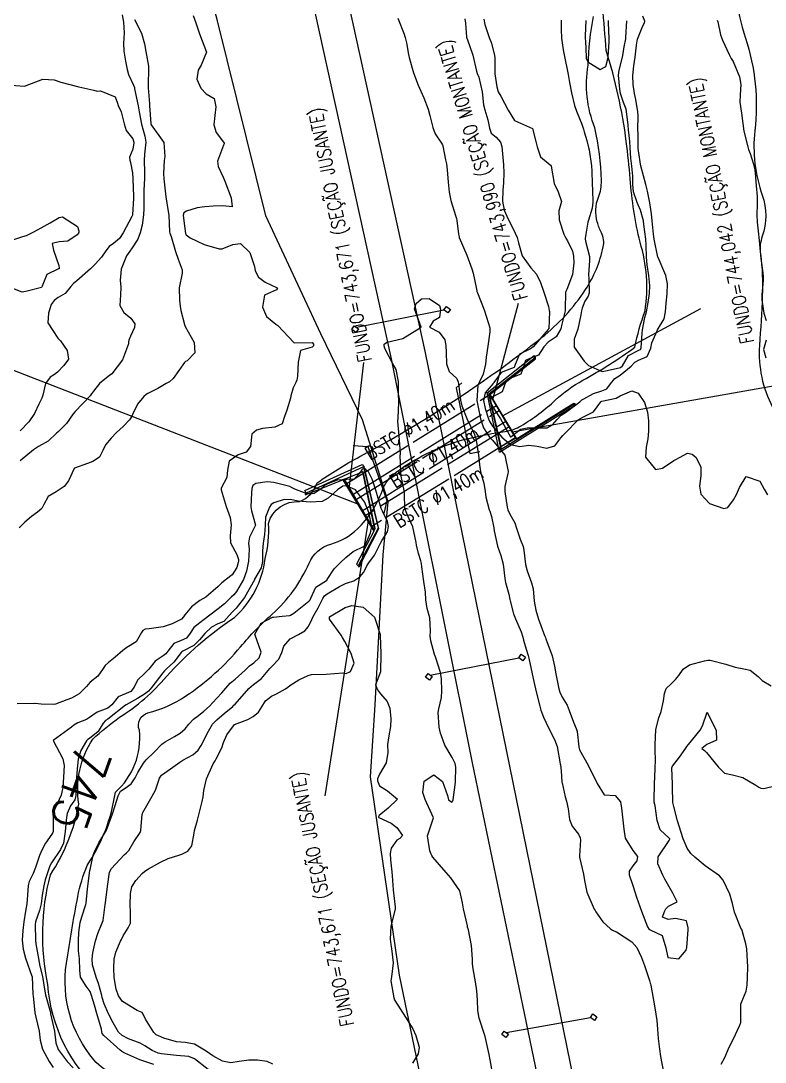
# Model space of a CAD drawing. Header units: metres. Extents: x 307586 to 320046, y 7427249 to 7434250.
# Drawn here: x 317904.6 to 317986.5, y 7431109.9 to 7431224.6 of the extents above; entities that cross this region are included whole.
import ezdxf
from ezdxf.enums import TextEntityAlignment as Align

# ---------------------------------------------------------------- set-up
doc = ezdxf.new("R2010")
doc.units = ezdxf.units.M
doc.header["$MEASUREMENT"] = 0
doc.linetypes.add('CONTINUO', pattern=[0])
doc.linetypes.add('TRACEJADO', pattern=[8.7, 8, -0.7])
for name, color, linetype in [('ALA', 45, 'Continuous'), ('BUEIRO', 151, 'Continuous'), ('Cotas', 45, 'Continuous'), ('Curvas de Nivel 1m', 11, 'Continuous'), ('Curvas de Nivel 5m', 15, 'Continuous'), ('Divisa', 42, 'FENCELINE2'), ('Hidrografia', 140, 'Continuous'), ('Linha Férrea', 20, 'Continuous'), ('Pontes_Viadutos_Tubos', 190, 'Continuous'), ('Portico', 45, 'Continuous'), ('TEXTO', 45, 'Continuous')]:
    doc.layers.add(name, color=color, linetype=linetype)
doc.styles.add('ROMANS', font='romans', dxfattribs={"height": 0.2})
doc.styles.add('Style-STANDARD', font='STANDARD.shx')
doc.linetypes.add('FENCELINE2', pattern='A,0.25,-0.1,[132,ltypeshp.shx,S=0.1,R=0,X=-0.1,Y=0],-0.1,1', length=1.45)

msp = doc.modelspace()

# ---------------------------------------------------------------- linework, layer by layer
at = {"layer": 'ALA', "linetype": 'CONTINUO'}
for points in [[(317955.91, 7431183.61, 746.44), (317961.09, 7431187.71, 744.85)], [(317956.12, 7431183.49, 746.44), (317959.08, 7431185.8, 745.03), (317961.23, 7431187.54, 744.85)], [(317956.21, 7431183.42, 743.8), (317961.25, 7431187.35, 743.44), (317961.23, 7431187.54, 744.85), (317961.09, 7431187.71, 744.85)], [(317957.47, 7431177.4, 746.45), (317965.57, 7431182.41, 745.01)], [(317959.17, 7431178.53, 743.77), (317965.47, 7431182.45, 743.37), (317965.57, 7431182.41, 745.01), (317965.66, 7431182.26, 745.01)]]:
    msp.add_polyline3d(points, dxfattribs=at)
at = {"layer": 'BUEIRO', "linetype": 'TRACEJADO', "flags": 128}
for points in [[(317940.38, 7431173.58), (317956.2, 7431183.4)], [(317941.12, 7431172.39), (317956.94, 7431182.21)], [(317941.41, 7431171.81), (317957.24, 7431181.67)], [(317942.15, 7431170.62), (317957.98, 7431180.49)], [(317958.35, 7431179.86), (317942.49, 7431170.06)], [(317958.35, 7431179.86), (317942.49, 7431170.06)], [(317959.09, 7431178.67), (317943.23, 7431168.87)]]:
    msp.add_lwpolyline(points, dxfattribs=at)
at = {"layer": 'BUEIRO', "linetype": 'CONTINUO'}
for points in [[(317957.27, 7431177.08, 746.46), (317955.91, 7431183.61, 746.44)], [(317957.47, 7431177.4, 746.45), (317956.12, 7431183.49, 746.44)], [(317957.47, 7431177.4, 746.45), (317957.45, 7431177.68, 745.49), (317956.17, 7431183.39, 744.93), (317956.12, 7431183.49, 746.44)], [(317957.45, 7431177.68, 745.49), (317959.09, 7431178.6, 745.03), (317956.21, 7431183.4, 744.82), (317956.17, 7431183.39, 744.93)], [(317956.21, 7431183.4, 744.82), (317956.21, 7431183.42, 743.8), (317959.17, 7431178.53, 743.77), (317959.09, 7431178.6, 745.03)], [(317957.27, 7431177.08, 746.46), (317965.66, 7431182.26, 745.01)], [(317935.97, 7431172.56, 746.19), (317935.84, 7431172.84, 746.19), (317942.17, 7431175.72, 747.72), (317942.33, 7431175.49, 747.72)], [(317942.3, 7431175.44, 746.99), (317935.97, 7431172.56, 746.19)], [(317942.3, 7431175.44, 746.99), (317943.9, 7431168.7, 746.76)], [(317942.33, 7431175.49, 747.72), (317943.97, 7431168.63, 747.47)], [(317940.16, 7431174.09, 745.66), (317942.2, 7431174.91, 746.59), (317943.53, 7431168.56, 745.48), (317943.47, 7431168.45, 744.64)], [(317943.53, 7431168.56, 745.48), (317943.58, 7431168.67, 746.76), (317942.25, 7431174.95, 746.8), (317942.2, 7431174.91, 746.59)], [(317935.97, 7431172.56, 746.19), (317935.89, 7431172.35, 744.27), (317940.03, 7431174.03, 744.36)], [(317940.16, 7431174.09, 745.66), (317940.03, 7431174.03, 744.36), (317943.43, 7431168.36, 744.16), (317943.47, 7431168.45, 744.64)], [(317940.16, 7431174.09, 745.66), (317943.47, 7431168.45, 744.64)], [(317943.9, 7431168.7, 746.76), (317941.73, 7431164.54, 746.45)], [(317943.97, 7431168.63, 747.47), (317941.8, 7431164.41, 747.12)], [(317943.43, 7431168.36, 744.16), (317941.54, 7431164.72, 745.73), (317941.61, 7431164.65, 746.23), (317941.73, 7431164.54, 746.45), (317941.8, 7431164.41, 747.12)]]:
    msp.add_polyline3d(points, dxfattribs=at)
at = {"layer": 'Curvas de Nivel 1m', "flags": 128}
for points, elevation in [([(317923.53, 7431225.14), (317923.84, 7431224.35), (317924.22, 7431223.13), (317925.01, 7431221.12), (317924.43, 7431219.69), (317924.1, 7431219.13), (317923.95, 7431218.15), (317924.38, 7431217.13), (317924.96, 7431216.54), (317925.84, 7431216), (317926.05, 7431215.1), (317925.91, 7431214.12), (317925.81, 7431213.11), (317926.07, 7431212.27), (317926.89, 7431211.19), (317926.95, 7431211.09), (317926.96, 7431211.02), (317926.89, 7431210.86), (317926.21, 7431209.1), (317926.28, 7431208.51), (317926.85, 7431207.35), (317926.96, 7431207.09), (317927.03, 7431206.9), (317927.74, 7431205.08), (317927.82, 7431204.07), (317926.81, 7431204.2), (317925.74, 7431204.17), (317924.81, 7431204.09), (317923.97, 7431203.97), (317922.8, 7431203.61), (317922.51, 7431203.43), (317922.44, 7431203.15), (317922.47, 7431202.82), (317922.7, 7431201.14), (317922.77, 7431200.99), (317923.22, 7431200.68), (317924.76, 7431199.93), (317926.39, 7431199.45), (317926.75, 7431199.46), (317927.91, 7431199.94), (317928.76, 7431200.04), (317929.77, 7431199.06), (317930.28, 7431197.51), (317930.36, 7431197.05), (317930.72, 7431196.32), (317931.46, 7431195.79), (317932.7, 7431195.2), (317932.81, 7431195.02), (317932.77, 7431194.95), (317932.7, 7431194.94), (317931.4, 7431194.34), (317931.17, 7431193.04), (317931.63, 7431192), (317932.65, 7431191.17), (317932.88, 7431191.02), (317934.63, 7431189.15), (317934.75, 7431189.11), (317936.63, 7431189.15), (317936.79, 7431188.97), (317936.81, 7431188.79), (317936.63, 7431188.61), (317935.35, 7431188.26), (317935.12, 7431186.99), (317935.02, 7431185.42), (317934.94, 7431184.99), (317934.85, 7431184.73), (317934.57, 7431184.14), (317934.3, 7431183.26), (317934.25, 7431183), (317933.86, 7431181.69), (317933.6, 7431181.01), (317933.33, 7431180.2), (317932.52, 7431179.83), (317931.16, 7431179.67), (317930.52, 7431179.47), (317930, 7431179.05), (317929.84, 7431177.7), (317929.36, 7431177.06), (317928.48, 7431176.78), (317927.49, 7431176.06), (317927.33, 7431175.08), (317927.26, 7431174.28), (317926.61, 7431173.09), (317926.61, 7431172.91), (317927.19, 7431171.08), (317927.6, 7431169.88), (317927.74, 7431169.08), (317927.61, 7431167.84), (317927.66, 7431167.08), (317928.35, 7431165.78), (317928.53, 7431165.25), (317928.53, 7431165.07), (317928.5, 7431164.91), (317928.33, 7431164.35), (317927.83, 7431163.57), (317927.2, 7431163.08), (317926.71, 7431162.69), (317926.3, 7431162.28), (317924.94, 7431161.11), (317924.29, 7431160.74), (317923.36, 7431160.05), (317922.62, 7431159.14), (317922.47, 7431158.93), (317922.26, 7431158.69), (317921.24, 7431158.17), (317920.25, 7431157.82), (317918.68, 7431157.62), (317918.25, 7431157.58), (317918.01, 7431157.43), (317917.85, 7431157.19), (317917.25, 7431156.18), (317916.23, 7431155.54), (317915.78, 7431155.22), (317914.95, 7431154.49), (317914.2, 7431153.9), (317913.86, 7431153.58), (317913.61, 7431153.25), (317913.02, 7431152.41), (317912.18, 7431151.73), (317911.96, 7431151.47), (317911.8, 7431151.26), (317910.98, 7431150.45), (317910.15, 7431149.99), (317909.63, 7431149.81), (317908.38, 7431149.31), (317908.14, 7431149.27), (317906.78, 7431149.32), (317906.14, 7431149.38), (317906.09, 7431149.38), (317904.14, 7431149.36)], 747), ([(317915.73, 7431225.23), (317915.86, 7431224.42), (317915.92, 7431223.23), (317915.87, 7431222.07), (317915.91, 7431221.23), (317916.09, 7431220.13), (317916.27, 7431219.22), (317916.42, 7431218.66), (317916.97, 7431217.46), (317917.06, 7431217.21), (317917.09, 7431217.08), (317917.48, 7431215.2), (317917.59, 7431214.55), (317917.86, 7431213.2), (317918.23, 7431211.87), (317918.32, 7431211.2), (317918.19, 7431209.88), (317918.14, 7431209.2), (317918.17, 7431207.88), (317918.17, 7431207.2), (317918.1, 7431205.92), (317918.1, 7431205.2), (317918.11, 7431203.89), (317918.08, 7431203.2), (317917.92, 7431202.06), (317917.7, 7431201.2), (317917.43, 7431200.53), (317916.75, 7431199.46), (317916.64, 7431199.32), (317916.56, 7431199.21), (317916.21, 7431198.69), (317915.61, 7431197.23), (317915.5, 7431196.02), (317915.58, 7431195.23), (317915.52, 7431194.4), (317915.47, 7431193.23), (317915.9, 7431192.46), (317916.66, 7431191.82), (317917.11, 7431191.21), (317917.06, 7431190.79), (317916.63, 7431189.85), (317916.45, 7431189.39), (317916.42, 7431189.21), (317916.4, 7431188.99), (317915.77, 7431187.22), (317914.59, 7431185.7), (317914.34, 7431185.49), (317914, 7431185.25), (317913.22, 7431184.61), (317912.56, 7431183.79), (317912.35, 7431183.47), (317912.19, 7431183.27), (317910.54, 7431181.54), (317910.32, 7431181.28), (317909.58, 7431180.23), (317908.65, 7431179.31), (317908.5, 7431179.15), (317907.55, 7431178.27), (317906.49, 7431177.69), (317905.96, 7431177.34), (317904.47, 7431176.1)], 749), ([(317946.1, 7431224.86), (317946.79, 7431223.1), (317946.87, 7431222.85), (317946.9, 7431222.72), (317947.03, 7431222.13), (317947.27, 7431220.85), (317947.34, 7431220.51), (317947.81, 7431218.84), (317948.34, 7431217.47), (317948.62, 7431216.83), (317948.96, 7431216.07), (317949.43, 7431214.83), (317949.62, 7431214.13), (317949.93, 7431212.82), (317950.21, 7431212.12), (317950.9, 7431211.08), (317951, 7431210.92), (317951.04, 7431210.81), (317951.34, 7431209.27), (317951.43, 7431208.8), (317951.51, 7431208.16), (317951.62, 7431206.8), (317951.73, 7431205.7), (317951.91, 7431204.79), (317952.44, 7431203.14), (317952.55, 7431202.78), (317952.59, 7431202.58), (317952.78, 7431201.06), (317952.83, 7431200.78), (317952.85, 7431200.7), (317953.69, 7431198.77), (317954.25, 7431197.25), (317954.38, 7431196.76), (317954.71, 7431195.21), (317954.79, 7431194.84), (317954.8, 7431194.76), (317954.85, 7431194.61), (317955.58, 7431192.75), (317955.86, 7431191.93), (317956.2, 7431190.74), (317956.21, 7431190.3), (317955.98, 7431188.74), (317955.83, 7431187.53), (317955.74, 7431186.74), (317955.49, 7431185.64), (317955.03, 7431184.75), (317954.9, 7431184.43), (317954.79, 7431182.76), (317955.06, 7431181.27), (317955.18, 7431180.75), (317955.51, 7431179.73), (317956.19, 7431178.73), (317956.51, 7431178.4), (317957.87, 7431176.72), (317958.25, 7431174.93), (317958.2, 7431174.71), (317957.86, 7431173.3), (317957.88, 7431172.72), (317958.13, 7431171), (317958.19, 7431170.71), (317958.41, 7431170.22), (317958.97, 7431169.27), (317959.17, 7431168.7), (317959.56, 7431167.5), (317959.87, 7431166.69), (317959.96, 7431166.28), (317960.16, 7431164.68), (317960.33, 7431163.98), (317960.82, 7431162.67), (317960.98, 7431162), (317961.11, 7431160.67), (317961.28, 7431159.68), (317961.57, 7431158.67), (317962.25, 7431156.89), (317962.33, 7431156.66), (317962.38, 7431156.52), (317963.08, 7431154.65), (317963.35, 7431153.51), (317963.49, 7431152.65), (317963.82, 7431151), (317963.91, 7431150.64), (317964.17, 7431150.08), (317964.73, 7431149.21), (317964.97, 7431148.63), (317965.43, 7431147.33), (317965.73, 7431146.62), (317965.82, 7431146.31), (317966.02, 7431144.61), (317966.1, 7431144.27), (317967.04, 7431142.6), (317968.05, 7431140.59), (317968.8, 7431139.34), (317970.04, 7431139.25), (317970.62, 7431138.55), (317970.72, 7431137.85), (317970.88, 7431136.55), (317970.99, 7431135.56), (317971.12, 7431134.55), (317971.97, 7431133.19), (317972.5, 7431132.53), (317972.42, 7431132.07), (317971.95, 7431131.52), (317971.57, 7431130.91), (317971.57, 7431130.54), (317971.92, 7431129.47), (317972.21, 7431128.54), (317972.36, 7431128.08), (317972.91, 7431126.53), (317973.59, 7431124.8), (317973.77, 7431124.52), (317973.86, 7431124.45), (317975.21, 7431123.85), (317975.61, 7431122.49), (317975.83, 7431121.42), (317977.04, 7431121.27), (317977.84, 7431122.22), (317977.89, 7431122.42), (317977.9, 7431122.47), (317977.9, 7431122.52), (317978.08, 7431124.47), (317978.08, 7431124.68), (317977.87, 7431125.45), (317976.65, 7431125.7), (317975.87, 7431125.6), (317975.24, 7431125.86), (317975.44, 7431126.5), (317975.59, 7431126.79), (317975.89, 7431127.08), (317976.84, 7431127.54), (317976.38, 7431128.49), (317975.92, 7431129.26), (317975.48, 7431130.05), (317975.27, 7431130.5), (317974.73, 7431131.73), (317974.76, 7431132.51), (317975.98, 7431134.29), (317976.04, 7431134.44), (317976.03, 7431134.49), (317975.98, 7431134.57), (317974.98, 7431135.49), (317974.63, 7431136.51), (317974.42, 7431138.12), (317974.33, 7431138.52), (317974.3, 7431138.78), (317974.36, 7431140.52), (317974.41, 7431142.18), (317974.43, 7431142.51), (317974.46, 7431142.89), (317974.43, 7431144.52), (317974.42, 7431144.83), (317974.51, 7431146.51), (317974.84, 7431147.81), (317975.08, 7431148.51), (317975.36, 7431149.7), (317975.45, 7431150.5), (317975.63, 7431151.05), (317976.19, 7431151.56), (317976.66, 7431152.02), (317977.02, 7431152.48), (317977.52, 7431153.16), (317978.21, 7431153.64), (317979.88, 7431154.1), (317980.22, 7431154.16), (317980.5, 7431154.16), (317982.22, 7431153.71), (317983.23, 7431153.4), (317984.21, 7431153.22), (317984.89, 7431153.07), (317985.78, 7431152.38), (317986.2, 7431151.94), (317987.22, 7431151.33)], 746), ([(317955.55, 7431224.75), (317955.66, 7431224.15), (317956.14, 7431222.74), (317956.39, 7431222.1), (317956.74, 7431220.73), (317956.75, 7431220.48), (317956.78, 7431218.73), (317956.97, 7431217.28), (317957.15, 7431216.73), (317957.43, 7431216.26), (317958.25, 7431214.72), (317958.93, 7431213.57), (317960.91, 7431212.69), (317961.33, 7431211.12), (317961.42, 7431210.68), (317961.78, 7431209.58), (317962.87, 7431208.71), (317962.93, 7431208.66), (317962.96, 7431208.57), (317963.3, 7431206.66), (317963.74, 7431205.75), (317964.1, 7431204.65), (317963.83, 7431203.63), (317963.87, 7431202.65), (317964.36, 7431201.06), (317964.58, 7431200.64), (317964.77, 7431200.35), (317965.34, 7431199.21), (317965.44, 7431198.63), (317965.46, 7431197.91), (317965.32, 7431196.63), (317964.71, 7431194.96), (317964.59, 7431194.76), (317964.56, 7431194.64), (317964.52, 7431192.8), (317964.5, 7431192.64), (317964.15, 7431191.15), (317964.04, 7431190.65), (317963.51, 7431189.78), (317962.64, 7431189.19), (317962.18, 7431188.67), (317961.56, 7431187.74), (317960.61, 7431187.37), (317960.14, 7431187.16), (317959.98, 7431186.7), (317959.64, 7431185.65), (317958.59, 7431185.26), (317958.18, 7431185.12), (317957.96, 7431184.72), (317957.59, 7431183.7), (317956.56, 7431183.17), (317956.32, 7431182.97), (317956.27, 7431182.73), (317956.32, 7431182.5), (317956.55, 7431182.01), (317957.39, 7431180.72), (317958.48, 7431178.74), (317958.5, 7431178.71), (317959.61, 7431179.61), (317960.52, 7431179.79), (317961.59, 7431179.74), (317962.52, 7431179.76), (317963.11, 7431180.07), (317963.63, 7431180.65), (317964.06, 7431181.13), (317964.54, 7431181.43), (317966.14, 7431182.62), (317966.36, 7431182.81), (317966.56, 7431182.94), (317967.64, 7431183.53), (317968.57, 7431183.82), (317969.12, 7431184.04), (317969.49, 7431184.58), (317969.98, 7431185.18), (317970.59, 7431185.55), (317971.78, 7431186.55), (317972.17, 7431186.99), (317972.61, 7431187.2), (317973.54, 7431187.61), (317973.94, 7431188.53), (317974.07, 7431189.09), (317974.65, 7431190.44), (317974.7, 7431190.52), (317975.42, 7431191.76), (317975.58, 7431192.51), (317975.65, 7431193.46), (317975.76, 7431194.5), (317975.8, 7431195.59), (317975.62, 7431196.51), (317974.75, 7431198.49), (317974.74, 7431198.52), (317974.32, 7431200.52), (317974.25, 7431201.06), (317974.1, 7431202.53), (317974.02, 7431203.32), (317973.85, 7431204.53), (317973.58, 7431205.79), (317973.39, 7431206.53), (317972.87, 7431208.45), (317972.85, 7431208.54), (317972.59, 7431210.25), (317972.57, 7431210.54), (317972.54, 7431212.17), (317972.53, 7431212.55), (317972.54, 7431214.15), (317972.51, 7431214.55), (317972.3, 7431215.89), (317972.15, 7431216.55), (317972, 7431217.54), (317971.97, 7431218.56), (317972.07, 7431219.62), (317972.21, 7431220.55), (317972.37, 7431221.89), (317972.5, 7431222.55), (317973.06, 7431224.01), (317973.26, 7431224.34), (317973.29, 7431224.54), (317973.07, 7431225.08)], 744), ([(317917.06, 7431224.7), (317917.84, 7431223.2), (317918.18, 7431222.04), (317918.34, 7431221.2), (317918.61, 7431219.57), (317918.63, 7431219.19), (317918.57, 7431217.59), (317918.59, 7431217.19), (317918.72, 7431215.42), (317918.74, 7431215.19), (317918.87, 7431213.24), (317918.87, 7431213.19), (317918.91, 7431213.11), (317920.29, 7431211.18), (317920.43, 7431209.62), (317920.34, 7431209.18), (317920.26, 7431207.76), (317920.31, 7431207.18), (317920.49, 7431205.51), (317920.53, 7431205.17), (317920.8, 7431203.56), (317920.84, 7431203.17), (317920.93, 7431201.32), (317920.97, 7431201.17), (317921.1, 7431200.83), (317921.6, 7431199.16), (317921.88, 7431198.3), (317922.33, 7431197.15), (317922.33, 7431196.76), (317922.01, 7431195.15), (317922.02, 7431193.81), (317922.11, 7431193.15), (317922.19, 7431192.67), (317922.57, 7431191.14), (317922.65, 7431190.92), (317923.65, 7431189.13), (317923.73, 7431188.01), (317922.88, 7431187.14), (317922.7, 7431187.04), (317922.6, 7431186.93), (317921.34, 7431185.16), (317920.92, 7431184.82), (317920.57, 7431184.62), (317919.65, 7431184.09), (317918.56, 7431183.52), (317918.35, 7431183.4), (317918.09, 7431183.19), (317917.4, 7431182.35), (317916.86, 7431181.21), (317916.76, 7431180.97), (317916.52, 7431180.62), (317915.83, 7431179.9), (317915.11, 7431179.23), (317914.5, 7431178.61), (317913.87, 7431177.87), (317913.57, 7431177.25), (317913.21, 7431176.52), (317912.47, 7431176.05), (317911.91, 7431175.83), (317910.46, 7431175.32), (317910.43, 7431175.28), (317909.82, 7431173.91), (317909.34, 7431173.3), (317908.43, 7431172.71), (317907.57, 7431172.17), (317907.1, 7431171.32), (317906.86, 7431170.87), (317906.4, 7431170.47), (317905.74, 7431169.99), (317905.01, 7431169.35), (317904.38, 7431168.75)], 748), ([(317964.08, 7431224.65), (317964.08, 7431223.61), (317964.12, 7431222.65), (317964.31, 7431221.36), (317964.45, 7431220.65), (317964.8, 7431218.84), (317964.84, 7431218.64), (317964.98, 7431217.78), (317965.2, 7431216.64), (317965.54, 7431215.23), (317965.76, 7431214.63), (317966.35, 7431213.19), (317966.54, 7431212.62), (317966.62, 7431212.33), (317966.9, 7431211.39), (317967.1, 7431210.61), (317967.16, 7431210.34), (317967.42, 7431208.6), (317967.45, 7431208.02), (317967.48, 7431206.6), (317967.51, 7431205.93), (317967.57, 7431204.6), (317967.49, 7431203.92), (317967.07, 7431202.61), (317967.01, 7431202.39), (317966.78, 7431201.08), (317966.72, 7431200.61), (317966.73, 7431200.56), (317966.77, 7431200.3), (317967.19, 7431198.61), (317967.19, 7431198.17), (317967.1, 7431196.61), (317967.12, 7431196.21), (317967.15, 7431194.61), (317967.05, 7431194.25), (317966.69, 7431193.7), (317966.38, 7431192.91), (317966.32, 7431192.62), (317966.25, 7431192.2), (317965.9, 7431190.62), (317965.5, 7431189.49), (317965.5, 7431188.63), (317966.61, 7431187.07), (317967.09, 7431186.61), (317968.6, 7431185.95), (317969.14, 7431186.04), (317970.6, 7431186.38), (317970.83, 7431186.57), (317971.48, 7431187.7), (317972.63, 7431188.28), (317972.8, 7431188.37), (317972.87, 7431188.54), (317973.01, 7431190.18), (317973.05, 7431190.54), (317973.3, 7431191.91), (317973.47, 7431192.53), (317973.67, 7431193.55), (317973.8, 7431194.53), (317973.83, 7431195.42), (317973.73, 7431196.53), (317973.56, 7431197.71), (317973.47, 7431198.53), (317973.45, 7431199.85), (317973.4, 7431200.53), (317973.19, 7431202.14), (317973.13, 7431202.54), (317972.81, 7431203.7), (317972.57, 7431204.29), (317972.45, 7431204.55), (317972.03, 7431205.75), (317971.96, 7431206.55), (317971.97, 7431207.44), (317971.86, 7431208.56), (317971.76, 7431209.43), (317971.69, 7431210.56), (317971.64, 7431211.3), (317971.5, 7431212.56), (317971.45, 7431213.09), (317971.28, 7431214.56), (317971.22, 7431214.84), (317970.95, 7431215.58), (317970.6, 7431216.57), (317970.52, 7431217.02), (317970.4, 7431218.58), (317970.45, 7431219.13), (317970.82, 7431220.57), (317970.86, 7431220.73), (317971.02, 7431221.7), (317971.18, 7431222.57), (317971.2, 7431222.74), (317971.31, 7431224.57)], 743), ([(317966.79, 7431224.61), (317966.73, 7431222.92), (317966.73, 7431222.61), (317966.75, 7431222.33), (317966.82, 7431220.61), (317966.84, 7431220.45), (317967.01, 7431220.05), (317968.38, 7431219.22), (317969, 7431219.53), (317969.23, 7431220.37), (317969.26, 7431220.59), (317969.35, 7431222.26), (317969.36, 7431222.59), (317969.27, 7431224.37), (317969.27, 7431224.59)], 742), ([(317981.24, 7431224.62), (317981.34, 7431224.45), (317981.63, 7431223.02), (317981.83, 7431222.44), (317982.59, 7431220.86), (317982.8, 7431220.42), (317982.89, 7431220.3), (317983.01, 7431220.1), (317983.7, 7431218.41), (317983.85, 7431217.55), (317983.78, 7431216.41), (317983.77, 7431215.6), (317983.92, 7431214.41), (317984.07, 7431213.27), (317984.21, 7431212.41), (317984.63, 7431210.67), (317984.72, 7431210.4), (317984.89, 7431209.95), (317985.27, 7431208.79), (317985.37, 7431208.39), (317985.45, 7431207.81), (317985.55, 7431206.39), (317985.65, 7431205.21), (317985.67, 7431204.39), (317985.64, 7431203.21), (317985.66, 7431202.39), (317985.78, 7431201.4), (317985.9, 7431200.38), (317985.95, 7431199.56), (317986.07, 7431198.38), (317986.3, 7431196.81), (317986.34, 7431196.38), (317986.34, 7431195.99), (317986.17, 7431194.38), (317986.16, 7431193.84), (317986.41, 7431192.37), (317986.67, 7431191.55)], 744), ([(317903.69, 7431200.44), (317904.76, 7431200.83), (317905.19, 7431200.93), (317905.99, 7431201.34), (317906.78, 7431201.76), (317907.8, 7431202.3), (317908.79, 7431202.89), (317909.13, 7431202.97), (317910.78, 7431201.92), (317910.93, 7431201.44), (317910.93, 7431201.29), (317910.89, 7431201.17), (317910.77, 7431201), (317909.75, 7431200.31), (317908.76, 7431200.22), (317908.02, 7431200.05), (317908.17, 7431199.32), (317908.73, 7431197.62), (317908.78, 7431197.31), (317908.76, 7431197.27), (317908.72, 7431197.26), (317907.41, 7431196.63), (317906.9, 7431195.33), (317906.82, 7431195.21), (317906.7, 7431195.15), (317905.25, 7431194.8), (317904.69, 7431194.67), (317902.95, 7431195.38)], 751), ([(317956.51, 7431108.72), (317956.26, 7431110.15), (317956.16, 7431110.73), (317955.71, 7431112.73), (317955.04, 7431114.74), (317954.89, 7431115.6), (317954.84, 7431116.74), (317954.78, 7431117.74), (317954.65, 7431118.74), (317954.39, 7431120.17), (317954.32, 7431120.74), (317954.3, 7431121.23), (317954.2, 7431122.75), (317953.86, 7431124.47), (317953.77, 7431124.76), (317953.74, 7431124.89), (317953.33, 7431126.77), (317953.22, 7431127.44), (317952.91, 7431128.77), (317951.93, 7431130.2), (317951.39, 7431130.79), (317949.95, 7431132.46), (317949.81, 7431132.66), (317949.75, 7431132.8), (317949.6, 7431133.16), (317949.34, 7431134.81), (317950, 7431136.8), (317949.1, 7431138.81), (317948.82, 7431139.6), (317948.97, 7431140.82), (317950.06, 7431141.53), (317951.02, 7431140.79), (317951.55, 7431139.27), (317951.66, 7431138.78), (317952.03, 7431138.54), (317952.15, 7431138.66), (317952.17, 7431138.78), (317952.4, 7431140.43), (317952.43, 7431140.78), (317952.46, 7431142.39), (317952.39, 7431142.78), (317952.08, 7431143.44), (317951.27, 7431144.79), (317950.77, 7431146.14), (317950.65, 7431146.79), (317950.54, 7431148.41), (317950.59, 7431148.8), (317950.9, 7431150.05), (317950.94, 7431150.79), (317950.88, 7431152.1), (317950.8, 7431152.79), (317950.22, 7431154.51), (317950.12, 7431154.8), (317949.73, 7431156.3), (317949.66, 7431156.81), (317949.68, 7431157.38), (317949.6, 7431158.81), (317949.31, 7431159.85), (317949.17, 7431160.82), (317949.13, 7431161.65), (317948.95, 7431162.82), (317948.71, 7431164.45), (317948.7, 7431164.82), (317948.63, 7431165.11), (317948.35, 7431165.92), (317948.14, 7431166.83), (317948.1, 7431167.1), (317947.75, 7431168.84), (317947.14, 7431170.11), (317946.85, 7431170.85), (317946.8, 7431172.48), (317946.78, 7431172.85), (317946.46, 7431174.44), (317946.4, 7431174.85), (317946.35, 7431176.72), (317946.36, 7431176.85), (317946.37, 7431176.97), (317946.24, 7431178.85), (317946.1, 7431180.43), (317946.11, 7431180.86), (317946.21, 7431182.52), (317946.19, 7431182.86), (317946.16, 7431183.25), (317946.17, 7431184.86), (317945.9, 7431186.16), (317945.5, 7431186.87), (317944.63, 7431188.56), (317944.57, 7431188.88), (317944.58, 7431188.94), (317944.63, 7431189.01), (317944.92, 7431189.16), (317946.64, 7431189.58), (317947.42, 7431190.06), (317948.65, 7431190.83), (317947.92, 7431192.84), (317948.1, 7431193.42), (317948.69, 7431193.96), (317949.53, 7431193.99), (317950.68, 7431193.2), (317950.8, 7431192.81), (317950.66, 7431191.91), (317949.99, 7431191.48), (317949.58, 7431190.82), (317950.65, 7431190.28), (317951.27, 7431189.43), (317951.37, 7431188.8), (317951.39, 7431188.03), (317951.43, 7431186.8), (317951.74, 7431185.93), (317952.59, 7431185.16), (317952.73, 7431184.78), (317952.75, 7431184.61), (317952.98, 7431182.78), (317953.14, 7431182.18), (317953.67, 7431180.77), (317954.52, 7431179.02), (317954.57, 7431178.81), (317954.59, 7431178.76), (317954.66, 7431178.6), (317954.97, 7431176.75), (317955.1, 7431175.38), (317955.22, 7431174.75), (317955.55, 7431173.64), (317955.72, 7431172.74), (317955.79, 7431172.11), (317956.16, 7431170.73), (317956.23, 7431170.55), (317956.41, 7431169.97), (317956.65, 7431168.73), (317956.7, 7431168.42), (317957.06, 7431166.72), (317957.41, 7431165.67), (317957.68, 7431164.72), (317957.87, 7431163.16), (317957.95, 7431162.71), (317958.3, 7431161.42), (317958.43, 7431160.84), (317958.46, 7431160.71), (317958.84, 7431159.27), (317959.04, 7431158.7), (317959.66, 7431157.28), (317959.86, 7431156.69), (317959.93, 7431156.37), (317960.23, 7431155.38), (317960.44, 7431154.68), (317960.51, 7431154.39), (317960.88, 7431152.67), (317961.05, 7431151.8), (317961.32, 7431150.67), (317961.73, 7431149.09), (317961.85, 7431148.66), (317962.14, 7431147.9), (317962.73, 7431146.65), (317963.34, 7431145.42), (317963.62, 7431144.64), (317963.98, 7431142.74), (317964, 7431142.64), (317964.07, 7431141.99), (317964.15, 7431140.74), (317964.17, 7431140.64), (317964.53, 7431139.13), (317964.66, 7431138.63), (317964.85, 7431137.8), (317964.99, 7431136.63), (317965.27, 7431135.89), (317965.99, 7431135.01), (317966.18, 7431134.61), (317966.21, 7431134.38), (317966.09, 7431132.61), (317966.11, 7431132.45), (317966.53, 7431130.6), (317966.63, 7431129.9), (317966.91, 7431128.6), (317967.72, 7431126.76), (317967.81, 7431126.59), (317967.88, 7431126.45), (317968.66, 7431125.36), (317969.51, 7431124.57), (317969.72, 7431124.42), (317969.86, 7431124.37), (317970.17, 7431124.24), (317971.85, 7431123.15), (317972.4, 7431122.53), (317972.94, 7431121.41), (317973.26, 7431120.53), (317973.4, 7431120.11), (317973.8, 7431118.9), (317973.89, 7431118.6), (317973.91, 7431118.51), (317973.94, 7431118.36), (317974.28, 7431116.5), (317974.4, 7431115.87), (317974.62, 7431114.5), (317974.7, 7431113.54), (317974.77, 7431112.5), (317974.89, 7431111.32), (317975.01, 7431110.5), (317975.36, 7431108.81)], 747), ([(317986.64, 7431189.41), (317986.35, 7431188.37), (317986.62, 7431187.44)], 744), ([(317925.19, 7431109.09), (317923.68, 7431110.27), (317923.06, 7431110.5), (317921.69, 7431110.63), (317920.04, 7431110.81), (317919.69, 7431110.88), (317919.02, 7431111.17), (317918.2, 7431111.69), (317917.7, 7431111.98), (317916.43, 7431112.47), (317915.71, 7431112.84), (317915.32, 7431113.21), (317914.71, 7431114.24), (317914.22, 7431115.23), (317913.75, 7431116.3), (317913.53, 7431117), (317913.47, 7431117.23), (317913.1, 7431118.57), (317912.84, 7431119.24), (317912.44, 7431120.61), (317912.4, 7431121.25), (317912.49, 7431121.92), (317912.78, 7431123.25), (317913.03, 7431124.06), (317913.53, 7431125.24), (317913.61, 7431125.5), (317913.86, 7431127.24), (317913.86, 7431127.26), (317913.88, 7431127.45), (317914.09, 7431129.24), (317914.34, 7431130.82), (317914.54, 7431131.23), (317915.95, 7431132.71), (317916.21, 7431132.95), (317916.45, 7431133.21), (317917, 7431134.16), (317917.7, 7431135.19), (317917.77, 7431135.4), (317917.93, 7431137.19), (317917.95, 7431137.25), (317918, 7431137.39), (317919.04, 7431139.17), (317919.38, 7431139.83), (317919.84, 7431141.16), (317920.06, 7431141.49), (317921.03, 7431142.18), (317922.07, 7431142.93), (317922.19, 7431143.02), (317922.41, 7431143.14), (317923.49, 7431143.72), (317924.09, 7431144.26), (317924.43, 7431144.78), (317924.6, 7431145.11), (317925.08, 7431146.07), (317925.65, 7431147.1), (317925.87, 7431147.35), (317926.13, 7431147.58), (317926.94, 7431148.28), (317927.9, 7431149.07), (317928.03, 7431149.19), (317928.16, 7431149.33), (317929.68, 7431151.05), (317930.18, 7431151.47), (317931.06, 7431152.16), (317931.81, 7431153.02), (317931.98, 7431153.24), (317932.2, 7431153.47), (317932.96, 7431154.26), (317933.31, 7431155.01), (317933.54, 7431155.7), (317934.24, 7431156.51), (317935.14, 7431156.99), (317935.84, 7431157.39), (317936.26, 7431157.86), (317936.6, 7431158.64), (317936.74, 7431158.97), (317937.3, 7431159.94), (317937.83, 7431160.95), (317938, 7431161.25), (317938.3, 7431161.48), (317939.64, 7431162.27), (317940.31, 7431162.6), (317940.54, 7431162.68), (317941.23, 7431162.91), (317941.9, 7431163.32), (317942.33, 7431163.86), (317942.68, 7431164.55), (317942.9, 7431164.89), (317943.52, 7431165.72), (317944.11, 7431166.88), (317944.19, 7431167.06), (317944.37, 7431167.36), (317944.95, 7431168.3), (317945.06, 7431168.87), (317944.95, 7431169.43), (317944.41, 7431170.55), (317944.26, 7431170.88), (317944.18, 7431171.12), (317943.66, 7431172.89), (317943.24, 7431174.1), (317942.85, 7431174.9), (317942.47, 7431175.24), (317942.16, 7431175.21), (317941.98, 7431174.9), (317941.26, 7431174.1), (317940.45, 7431174.07), (317939.39, 7431173.99), (317938.44, 7431173.6), (317938.01, 7431173.38), (317937.53, 7431172.96), (317936.88, 7431172.52), (317936.43, 7431172.45), (317935.97, 7431172.52), (317934.74, 7431173), (317934.44, 7431173.15), (317934.17, 7431173.27), (317932.44, 7431173.73), (317931.69, 7431173.78), (317930.44, 7431173.6), (317930.1, 7431173.38), (317930, 7431173.05), (317929.95, 7431172.57), (317929.9, 7431171.05), (317929.96, 7431170.6), (317930.39, 7431169.04), (317929.73, 7431167.69), (317929.65, 7431167.05), (317929.71, 7431166.4), (317929.65, 7431165.05), (317929.42, 7431163.96), (317929.1, 7431163.06), (317928.3, 7431161.72), (317928, 7431161.37), (317927.72, 7431161.08), (317926.99, 7431160.38), (317926.28, 7431159.82), (317925.36, 7431159.1), (317924.75, 7431158.63), (317924.26, 7431158.28), (317923.61, 7431157.76), (317923.22, 7431157.13), (317922.8, 7431156.58), (317922.23, 7431156.32), (317921.4, 7431155.98), (317920.73, 7431155.15), (317920.52, 7431154.86), (317920.22, 7431154.63), (317919.34, 7431154.04), (317918.64, 7431153.18), (317918.19, 7431152.69), (317917.41, 7431151.97), (317917.04, 7431151.2), (317916.67, 7431150.7), (317916.16, 7431150.48), (317915.27, 7431150.11), (317914.59, 7431149.23), (317914.14, 7431148.88), (317912.95, 7431148.43), (317912.13, 7431147.86), (317911.78, 7431147.61), (317910.84, 7431147.27), (317910.38, 7431147.02), (317910.12, 7431146.8), (317908.1, 7431145.31), (317909.19, 7431143.29), (317909.34, 7431142.56), (317909.26, 7431141.29), (317909.18, 7431140.15), (317908.99, 7431139.3), (317908.17, 7431137.47), (317908.12, 7431137.31), (317908.12, 7431135.44), (317908.12, 7431135.31), (317908.09, 7431135.2), (317907.98, 7431135.01), (317907.28, 7431134), (317906.89, 7431133.32), (317906.61, 7431132.66), (317906.17, 7431131.33), (317906.11, 7431131.14), (317905.92, 7431130.68), (317905.47, 7431129.78), (317905.35, 7431129.34), (317905.33, 7431128.78), (317905.2, 7431127.34), (317905.07, 7431126.54), (317904.89, 7431125.34), (317904.79, 7431124.4), (317904.72, 7431123.34), (317904.81, 7431122.35), (317905.08, 7431121.34), (317905.78, 7431119.36), (317905.79, 7431119.33), (317905.89, 7431117.33), (317905.9, 7431117.19), (317906.1, 7431115.33), (317906.2, 7431114.86), (317906.57, 7431113.32), (317906.7, 7431112.32), (317906.96, 7431111.32), (317907.67, 7431109.98), (317908.13, 7431109.3)], 746), ([(317932.33, 7431109.66), (317931.68, 7431109.97), (317930.61, 7431110.11), (317929.68, 7431110.12), (317928.6, 7431109.97), (317927.68, 7431109.82), (317926.77, 7431109.99), (317925.69, 7431110.58), (317924.96, 7431111.1), (317923.7, 7431111.87), (317922.64, 7431112.07), (317921.7, 7431112.15), (317920.31, 7431112.55), (317919.71, 7431112.78), (317919.46, 7431112.92), (317919.2, 7431113.17), (317918.27, 7431114.64), (317918.02, 7431115.19), (317917.91, 7431115.35), (317917.75, 7431115.43), (317917.36, 7431115.58), (317915.76, 7431116.57), (317915.3, 7431117.21), (317915.05, 7431117.94), (317914.84, 7431119.22), (317914.79, 7431120.23), (317914.85, 7431121.22), (317915.03, 7431122.01), (317915.54, 7431123.21), (317915.63, 7431123.42), (317915.84, 7431123.81), (317916.39, 7431124.67), (317916.62, 7431125.2), (317916.64, 7431126.44), (317916.61, 7431127.2), (317916.64, 7431128.46), (317916.8, 7431129.2), (317917.22, 7431129.89), (317917.93, 7431130.68), (317918.2, 7431130.91), (317918.63, 7431131.18), (317919.94, 7431131.93), (317920.79, 7431132.31), (317921.95, 7431132.69), (317922.29, 7431132.79), (317922.95, 7431133.13), (317923.38, 7431133.7), (317923.66, 7431135.12), (317923.69, 7431135.42), (317924, 7431136.54), (317924.15, 7431137.12), (317924.53, 7431138.61), (317924.64, 7431139.11), (317924.73, 7431139.8), (317925.02, 7431141.11), (317925.73, 7431142.76), (317925.97, 7431143.09), (317926.01, 7431143.16), (317926.08, 7431143.29), (317926.68, 7431144.49), (317926.87, 7431145.08), (317927.26, 7431145.93), (317928.1, 7431147.07), (317929.55, 7431147.63), (317930.14, 7431147.94), (317930.73, 7431148.45), (317931.09, 7431149.03), (317931.51, 7431149.68), (317932.16, 7431150.18), (317932.71, 7431150.47), (317933.72, 7431151), (317933.98, 7431151.2), (317934.18, 7431151.37), (317935.19, 7431151.99), (317936.19, 7431152.49), (317936.57, 7431152.58), (317938.19, 7431152.62), (317940.02, 7431152.75), (317940.19, 7431152.74), (317940.4, 7431152.71), (317940.86, 7431152.91), (317941.29, 7431153.83), (317940.94, 7431154.91), (317940.24, 7431156.21), (317939.98, 7431156.66), (317939.83, 7431156.93), (317938.56, 7431158.66), (317938.57, 7431158.95), (317940.28, 7431159.96), (317941.03, 7431160.17), (317942.28, 7431159.99), (317943.5, 7431158.89), (317944.12, 7431157), (317944.14, 7431156.88), (317944.22, 7431154.88), (317944.19, 7431152.88), (317943.63, 7431151.43), (317943.84, 7431150.88), (317944.17, 7431150.44), (317944.9, 7431149.61), (317945.19, 7431148.86), (317945.31, 7431147.69), (317945.27, 7431146.86), (317945.09, 7431145.84), (317944.94, 7431144.87), (317944.97, 7431143.99), (317944.79, 7431142.87), (317944.06, 7431141.59), (317943.85, 7431141.09), (317943.84, 7431140.88), (317944.05, 7431140.31), (317944.96, 7431139.78), (317946.03, 7431138.85), (317945.02, 7431137.86), (317944.01, 7431137.04), (317943.97, 7431136.92), (317943.97, 7431136.88), (317944, 7431136.83), (317945.36, 7431136.23), (317945.99, 7431135.72), (317946.59, 7431134.84), (317946.29, 7431134.54), (317945.98, 7431134.34), (317945.36, 7431133.46), (317945.25, 7431132.86), (317945.27, 7431132.18), (317945.43, 7431130.86), (317945.47, 7431130.4), (317945.56, 7431128.86), (317945.78, 7431126.95), (317945.8, 7431126.85), (317945.78, 7431126.75), (317945.31, 7431124.86), (317945.25, 7431123.45), (317945.31, 7431122.86), (317945.38, 7431122.41), (317945.55, 7431120.85), (317945.37, 7431119.28), (317945.32, 7431118.85), (317945.64, 7431116.98), (317945.68, 7431116.85), (317945.76, 7431116.7), (317946.92, 7431114.84), (317947.72, 7431113.55), (317948.08, 7431112.82), (317948.42, 7431111.54), (317948.34, 7431110.82), (317947.68, 7431109.77)], 747), ([(317981.69, 7431109.66), (317982.09, 7431110.41), (317982.57, 7431111.55), (317983.02, 7431112.4), (317983.74, 7431113.98), (317983.85, 7431114.28), (317983.87, 7431114.39), (317983.87, 7431116.28), (317983.89, 7431116.39), (317984.46, 7431117.71), (317984.58, 7431118.39), (317984.61, 7431119.2), (317984.63, 7431120.39), (317984.58, 7431121.64), (317984.51, 7431122.39), (317984.4, 7431122.94), (317984.01, 7431124.4), (317983.96, 7431124.49), (317983.87, 7431124.64), (317983.16, 7431126.41), (317982.93, 7431127.38), (317982.67, 7431128.41), (317981.93, 7431129.95), (317981.5, 7431130.42), (317979.95, 7431131.52), (317978.79, 7431132.46), (317978.37, 7431132.87), (317977.97, 7431133.45), (317977.53, 7431134.47), (317977.3, 7431135.17), (317976.9, 7431136.48), (317976.47, 7431138.04), (317976.38, 7431138.49), (317976.32, 7431140.22), (317976.32, 7431140.49), (317976.26, 7431142.3), (317976.32, 7431142.49), (317977.09, 7431143.49), (317977.81, 7431144.47), (317977.93, 7431144.65), (317978.11, 7431144.86), (317979.4, 7431146.45), (317979.65, 7431146.93), (317980.15, 7431148.44), (317981.15, 7431146.43), (317981.19, 7431145.35), (317980.11, 7431144.89), (317979.57, 7431144.45), (317979.86, 7431144.2), (317980.1, 7431144.01), (317981.36, 7431142.43), (317982.07, 7431141.72), (317982.94, 7431141.54), (317984.07, 7431141.25), (317985.53, 7431140.38), (317985.84, 7431140.16), (317986.05, 7431140.05), (317986.39, 7431140.03), (317987.75, 7431140.35)], 747)]:
    msp.add_lwpolyline(points, dxfattribs=dict(at, elevation=elevation))
at = {"layer": 'Curvas de Nivel 5m', "flags": 128}
for points, elevation in [([(317953.47, 7431224.78), (317953.54, 7431224.29), (317953.66, 7431222.77), (317953.96, 7431221.84), (317954.36, 7431220.77), (317954.75, 7431219.01), (317954.83, 7431218.76), (317954.99, 7431218.35), (317955.36, 7431216.75), (317955.52, 7431215.33), (317955.65, 7431214.75), (317956.01, 7431213.67), (317956.17, 7431212.74), (317956.37, 7431212.2), (317956.9, 7431211.76), (317957.38, 7431211.2), (317957.54, 7431210.72), (317957.66, 7431209.5), (317957.71, 7431208.72), (317957.76, 7431207.82), (317957.72, 7431206.72), (317957.64, 7431205.91), (317957.6, 7431204.72), (317957.8, 7431203.73), (317958.22, 7431202.72), (317958.78, 7431201.64), (317959.21, 7431200.71), (317959.36, 7431200.11), (317959.77, 7431198.7), (317960.73, 7431197.38), (317961.34, 7431196.68), (317961.8, 7431195.76), (317962.15, 7431194.67), (317962.68, 7431193.11), (317962.77, 7431192.66), (317962.78, 7431192.55), (317962.7, 7431190.66), (317962.69, 7431190.63), (317962.65, 7431190.59), (317960.99, 7431188.68), (317960.82, 7431188.5), (317960.63, 7431188.42), (317959.47, 7431187.85), (317959.02, 7431186.71), (317958.91, 7431186.4), (317958.6, 7431186.27), (317957.48, 7431185.84), (317956.66, 7431184.73), (317956.63, 7431184.68), (317956.58, 7431184.64), (317955.7, 7431183.61), (317955.53, 7431182.75), (317955.7, 7431181.89), (317956.06, 7431180.74), (317956.2, 7431180.41), (317956.52, 7431179.93), (317957.52, 7431178.72), (317958.5, 7431177.92), (317959.51, 7431177.68), (317960.5, 7431177.84), (317961.44, 7431177.74), (317962.5, 7431177.52), (317963.37, 7431177.78), (317964.05, 7431178.64), (317964.26, 7431178.9), (317964.52, 7431179.15), (317965.96, 7431180.62), (317966.54, 7431180.97), (317967.64, 7431181.5), (317968.43, 7431182.59), (317968.49, 7431182.65), (317968.55, 7431182.67), (317970.12, 7431183.02), (317970.57, 7431183.25), (317971.86, 7431183.83), (317972.57, 7431183.57), (317973.26, 7431182.53), (317973.6, 7431181.48), (317973.7, 7431180.53), (317973.68, 7431179.37), (317973.62, 7431178.53), (317973.43, 7431177.6), (317973.36, 7431176.53), (317974.47, 7431175.15), (317975.25, 7431175.29), (317976.48, 7431176.13), (317976.72, 7431176.25), (317977.12, 7431176.48), (317978, 7431176.97), (317978.49, 7431176.83), (317978.94, 7431176.47), (317979.44, 7431175.43), (317979.47, 7431174.45), (317979.3, 7431173.31), (317979.45, 7431172.45), (317980.43, 7431171.41), (317981.99, 7431170.85), (317982.42, 7431170.99), (317983.04, 7431171.81), (317983.37, 7431172.41), (317983.7, 7431173.16), (317984.46, 7431174.4), (317985.96, 7431173.88), (317986.45, 7431172.98), (317986.81, 7431172.37)], 745), ([(317902.96, 7431217.51), (317904.96, 7431217.36), (317906.97, 7431218.15), (317908.23, 7431218.05), (317908.97, 7431217.82), (317910.96, 7431217.29), (317912.61, 7431216.91), (317912.96, 7431216.83), (317913.34, 7431216.87), (317914.95, 7431216.21), (317915.19, 7431215.48), (317915.28, 7431215.23), (317915.61, 7431214.55), (317915.95, 7431213.22), (317916.16, 7431212.47), (317916.9, 7431211.58), (317916.99, 7431211.21), (317916.99, 7431211.11), (317916.88, 7431210.42), (317916.54, 7431209.55), (317916.55, 7431209.21), (317916.62, 7431208.97), (317916.85, 7431207.81), (317916.89, 7431207.21), (317916.89, 7431207.16), (317916.98, 7431205.21), (317916.98, 7431205.05), (317916.86, 7431203.21), (317916.84, 7431203.16), (317916.79, 7431203.03), (317915.84, 7431201.22), (317915.41, 7431200.58), (317914.75, 7431200.04), (317914.27, 7431199.73), (317913.91, 7431199.25), (317913.45, 7431198.54), (317912.73, 7431197.75), (317912.23, 7431197.27), (317910.71, 7431195.94), (317910.35, 7431195.65), (317910.06, 7431195.3), (317909.45, 7431194.54), (317908.68, 7431194.08), (317908.22, 7431193.78), (317907.91, 7431193.32), (317907.62, 7431192.37), (317907.54, 7431191.32), (317908.63, 7431189.63), (317908.94, 7431189.31), (317909.65, 7431188.26), (317909.79, 7431187.3), (317909.31, 7431186.59), (317908.59, 7431185.89), (317908.27, 7431185.63), (317907.78, 7431185.32), (317907.28, 7431184.62), (317906.99, 7431183.33), (317906.87, 7431183), (317906.54, 7431182.36), (317906.06, 7431181.34), (317905.44, 7431180.42), (317904.5, 7431179.4)], 750), ([(317919.2, 7431109.64), (317917.68, 7431110.15), (317916.02, 7431110.87), (317915.69, 7431111.06), (317915.5, 7431111.21), (317913.71, 7431112.84), (317913.52, 7431113.04), (317913.47, 7431113.23), (317913.43, 7431113.53), (317912.93, 7431115.24), (317912.66, 7431116.16), (317912.35, 7431117.25), (317912.19, 7431117.67), (317911.77, 7431118.27), (317911.11, 7431119.27), (317911.06, 7431120.01), (317911, 7431121.27), (317910.92, 7431122.17), (317910.92, 7431123.27), (317910.93, 7431124.19), (317911.08, 7431125.27), (317911.26, 7431125.88), (317911.72, 7431127.26), (317911.75, 7431127.4), (317911.9, 7431128.97), (317911.92, 7431129.24), (317911.93, 7431129.26), (317912.17, 7431131.01), (317912.22, 7431131.26), (317912.53, 7431132.67), (317912.75, 7431133.25), (317913.16, 7431134.06), (317913.88, 7431135.24), (317913.92, 7431135.31), (317913.99, 7431135.45), (317914.65, 7431137.23), (317914.96, 7431138.17), (317915.29, 7431139.22), (317915.53, 7431139.72), (317916.04, 7431140.08), (317916.7, 7431140.54), (317917.16, 7431141.2), (317917.46, 7431141.8), (317918.07, 7431142.83), (317918.36, 7431143.19), (317919.23, 7431144.02), (317920.1, 7431144.91), (317920.24, 7431145.02), (317920.47, 7431145.16), (317921.5, 7431145.75), (317922.11, 7431146.12), (317922.66, 7431146.59), (317923.07, 7431147.13), (317923.58, 7431147.67), (317924.14, 7431148.07), (317924.73, 7431148.53), (317925.32, 7431149.1), (317926.16, 7431149.98), (317926.7, 7431150.55), (317927.15, 7431151.08), (317927.63, 7431151.62), (317928.18, 7431152.06), (317929.28, 7431153.05), (317929.73, 7431153.52), (317930.21, 7431153.88), (317930.82, 7431154.43), (317931.01, 7431155.03), (317930.36, 7431156.92), (317930.33, 7431157.04), (317931.04, 7431158.25), (317932.27, 7431158.89), (317932.38, 7431158.91), (317933.34, 7431159.01), (317934.19, 7431159.08), (317934.27, 7431159.11), (317934.62, 7431159.34), (317936.29, 7431160.65), (317936.44, 7431160.82), (317936.5, 7431160.97), (317937.05, 7431162.21), (317938.21, 7431162.95), (317938.28, 7431162.98), (317938.31, 7431163.03), (317939.07, 7431164.2), (317939.77, 7431164.93), (317940.35, 7431165.47), (317941.15, 7431166.12), (317942.36, 7431166.73), (317942.46, 7431166.8), (317942.51, 7431166.9), (317943.08, 7431168.2), (317943.22, 7431168.89), (317942.88, 7431170.43), (317942.7, 7431170.9), (317942.42, 7431171.61), (317941.42, 7431172.91), (317940.44, 7431173.35), (317940.04, 7431173.33), (317939.44, 7431172.93), (317938.42, 7431171.99), (317937.73, 7431171.65), (317936.42, 7431171.55), (317935.11, 7431171.68), (317934.42, 7431171.82), (317933.56, 7431171.87), (317932.42, 7431171.5), (317932.13, 7431171.31), (317931.94, 7431171.02), (317931.52, 7431169.91), (317931.46, 7431169.03), (317931.41, 7431168), (317931.24, 7431167.03), (317931.18, 7431166.21), (317931.17, 7431165.03), (317931.03, 7431164.33), (317930.31, 7431163.07), (317930.3, 7431163.05), (317930.29, 7431163.02), (317929.2, 7431161.06), (317928.28, 7431159.87), (317927.86, 7431159.49), (317927.49, 7431159.08), (317926.92, 7431158.43), (317926.26, 7431158.16), (317925.57, 7431157.79), (317924.83, 7431157.11), (317924.24, 7431156.39), (317923.6, 7431155.76), (317922.41, 7431155.14), (317922.28, 7431155.08), (317922.22, 7431155), (317921.41, 7431153.95), (317920.57, 7431153.16), (317920.37, 7431152.98), (317920.19, 7431152.75), (317919, 7431151.18), (317918.6, 7431150.75), (317918.16, 7431150.43), (317917.42, 7431149.94), (317916.14, 7431149.26), (317916.11, 7431149.24), (317916.07, 7431149.21), (317914.13, 7431147.68), (317913.87, 7431147.5), (317913.64, 7431147.24), (317913.06, 7431146.31), (317912.11, 7431145.54), (317911.94, 7431145.43), (317911.8, 7431145.26), (317911.16, 7431144.2), (317910.87, 7431143.27), (317910.78, 7431142.56), (317910.7, 7431141.27), (317910.66, 7431140.65), (317910.62, 7431139.27), (317910.51, 7431138.79), (317910.01, 7431138.11), (317909.65, 7431137.29), (317909.58, 7431136.87), (317909.44, 7431135.29), (317909.24, 7431134.02), (317908.91, 7431133.3), (317907.94, 7431131.86), (317907.75, 7431131.5), (317907.67, 7431131.31), (317907.25, 7431129.98), (317907.09, 7431129.32), (317906.92, 7431128.29), (317906.78, 7431127.32), (317906.62, 7431126.58), (317906.16, 7431125.33), (317906.12, 7431125.07), (317906.17, 7431123.33), (317906.22, 7431122.94), (317906.49, 7431121.32), (317906.66, 7431120.47), (317906.93, 7431119.32), (317907.17, 7431117.92), (317907.27, 7431117.31), (317907.75, 7431115.61), (317907.83, 7431115.39), (317907.83, 7431115.31), (317907.83, 7431115.22), (317908.27, 7431113.3), (317908.42, 7431112.02), (317908.65, 7431111.3), (317909.67, 7431109.95), (317910.31, 7431109.27)], 745)]:
    msp.add_lwpolyline(points, dxfattribs=dict(at, elevation=elevation))
at = {"layer": 'Divisa'}
msp.add_lwpolyline([(317949.97, 7431101.59), (317946.28, 7431119.46), (317943.07, 7431141.33), (317943.57, 7431149.24), (317944.48, 7431165.77), (317945.02, 7431171.61), (317942.2, 7431180.64), (317937.6, 7431190.08), (317931.53, 7431203.1), (317926.22, 7431224.55), (317918.16, 7431254.88), (317905.71, 7431296.28), (317902.37, 7431307.15), (317885.11, 7431345.07), (317877.83, 7431359.73), (317858.59, 7431390.23), (317830.03, 7431435.45), (317821.23, 7431446.07), (317803.22, 7431471.14), (317768.79, 7431519.07), (317747.07, 7431548.14)], dxfattribs=at)
at = {"layer": 'Hidrografia'}
for points in [[(317990.45, 7431255.39, 0.124895), (317984.28, 7431250.35, 0.188595), (317982.63, 7431244.29, -0.036711), (317983.04, 7431232.35, 0.088421), (317984.38, 7431222.67, -0.107166), (317985.41, 7431212.46, 0.114834), (317986.23, 7431205.36, -0.173774), (317986.23, 7431200.84, 0.12015), (317986.02, 7431198.89, -0.044903), (317986.23, 7431194.26, -0.005643), (317985.92, 7431188.82, 0.139176), (317987.36, 7431182.03)], [(317917.93, 7431108.38, -0.279446), (317912.61, 7431110.15, -0.216843), (317909.58, 7431120.78, -0.009419), (317910.83, 7431128.12, -0.053477), (317911.87, 7431131.56, 0.110944), (317914.97, 7431139.61, 0.243526), (317917.61, 7431146.47, -0.451564), (317918.55, 7431148.35, 0.082206), (317922.72, 7431150.22, 0.072086), (317928.77, 7431155.64, -0.036131), (317932.24, 7431159.23, 0.107896), (317936.31, 7431164.85, -0.226007), (317938.71, 7431166.94, 0.124638), (317941.63, 7431168.61, 0.11412), (317944.34, 7431172.78, -0.148273), (317945.9, 7431174.86, -0.100546), (317954.04, 7431178.62, -0.02244), (317957.9, 7431179.35, 0.098865), (317959.67, 7431179.97, 0.053559), (317963.43, 7431182.79, -0.061967), (317966.46, 7431184.98, 0.0319), (317972.19, 7431188.62, -0.034719), (317973.31, 7431192.64, 0.112954), (317972.77, 7431200.19, -0.042444), (317971.69, 7431207.17, 0.004405), (317971.25, 7431211.28, 0.043053), (317969.04, 7431221.3, -0.007944), (317968.37, 7431230.87, -0.03243)], [(317913.55, 7431106.46, -0.1994), (317907.53, 7431118.45, -0.116288), (317907.81, 7431130.51, 0.098901), (317910.95, 7431138.31, -0.186364), (317912.47, 7431145.47, -0.023788), (317915.43, 7431147.87, 0.074923), (317920.6, 7431152.36, -0.063089), (317928.09, 7431158.87, 0.181507), (317931.46, 7431165.34, 0.085875), (317931.83, 7431169.22, -0.357573), (317935.25, 7431171.62, 0.221363), (317937.19, 7431173.69, -0.030996), (317941.9, 7431176.58, 0.03009), (317955.53, 7431184.92, 0.015265), (317961.92, 7431189.68, 0.080049), (317966.75, 7431194.96, 0.093106), (317968.71, 7431199.66, 0.168543), (317968.51, 7431201.22, -0.044673), (317968.05, 7431202.41, -0.165194), (317968.18, 7431205.14, 0.099432), (317968.51, 7431206.97, 0.050877), (317967.79, 7431212.77, -0.137834), (317967.04, 7431219.67, -0.041439), (317967.64, 7431225.04, -0.010228)]]:
    msp.add_lwpolyline(points, format="xyb", dxfattribs=at)
at = {"layer": 'Linha Férrea'}
for points in [[(317968.82, 7431091.59), (317958.06, 7431144.29), (317949.11, 7431188.18), (317938.51, 7431236.3), (317935.39, 7431248.97, 0.012509), (317924.08, 7431287.19, 0.015152), (317912.12, 7431320.69, 0.021613), (317892.48, 7431365.09, 0.037018), (317849.49, 7431437.84), (317832.65, 7431462.07), (317810.12, 7431492.78), (317786.41, 7431524.99), (317759.13, 7431562.2)], [(317755.92, 7431559.85), (317783.21, 7431522.64), (317806.91, 7431490.43), (317829.41, 7431459.75), (317846.23, 7431435.57, -0.037018), (317888.92, 7431363.32, -0.021613), (317908.42, 7431319.24, -0.015152), (317920.3, 7431285.97, -0.012509), (317931.55, 7431247.94), (317934.76, 7431235.4), (317945.34, 7431187.36), (317954.28, 7431142.87), (317965.17, 7431090.38)]]:
    msp.add_lwpolyline(points, format="xyb", dxfattribs=at)
at = {"layer": 'Pontes_Viadutos_Tubos'}
for points in [[(317953.14, 7431184.69), (317952.5, 7431184.16), (317954.03, 7431176.91), (317955.11, 7431177.14)], [(317941.17, 7431177.81), (317942.79, 7431177.7), (317944.86, 7431171.73), (317944.53, 7431170.32)]]:
    msp.add_lwpolyline(points, dxfattribs=at)
at = {"layer": 'Portico'}
for points in [[(317941.52, 7431190.82), (317951.14, 7431192.73)], [(317949.63, 7431152.51), (317959.4, 7431154.42)], [(317958.03, 7431113.16), (317967.29, 7431114.81)]]:
    msp.add_lwpolyline(points, dxfattribs=at)
for points in [[(317951.59, 7431192.4), (317951.14, 7431192.73), (317951.43, 7431193.12), (317951.87, 7431192.79)], [(317941.45, 7431190.26), (317941.01, 7431190.59), (317941.29, 7431190.98), (317941.74, 7431190.65)], [(317959.85, 7431154.1), (317959.4, 7431154.42), (317959.68, 7431154.81), (317960.13, 7431154.49)], [(317949.57, 7431151.96), (317949.12, 7431152.29), (317949.41, 7431152.68), (317949.86, 7431152.35)], [(317967.73, 7431114.48), (317967.29, 7431114.81), (317967.57, 7431115.2), (317968.02, 7431114.87)], [(317957.97, 7431112.6), (317957.52, 7431112.93), (317957.81, 7431113.32), (317958.26, 7431112.99)]]:
    msp.add_lwpolyline(points, close=True, dxfattribs=at)
at = {"layer": 'TEXTO', "linetype": 'CONTINUO', "flags": 128}
for points in [[(317941.79, 7431171.31), (317868.83, 7431199.61)], [(317956.54, 7431182.86), (317959.37, 7431193.48)], [(317957.62, 7431181.07), (317979.45, 7431192.87)], [(317940.72, 7431172.98), (317942.34, 7431186.95)], [(317958.68, 7431179.31), (317990.15, 7431184.83)], [(317942.81, 7431169.49), (317938.03, 7431139.21)]]:
    msp.add_lwpolyline(points, dxfattribs=at)

# ---------------------------------------------------------------- texts
at = {"layer": 'Cotas', "style": 'Style-STANDARD'}
msp.add_text('745', height=4, rotation=250.5261, dxfattribs=at).set_placement((317911.13, 7431140.05, 745), align=Align.MIDDLE_CENTER)
at = {"layer": 'TEXTO', "style": 'ROMANS', "width": 0.8}
for s, rotation, p in [('FUNDO=743,990 (SEÇÃO MONTANTE)', 106.7512, (317960.41, 7431194.06)), ('FUNDO=744,042 (SEÇÃO MONTANTE)', 101.2299, (317985.34, 7431189.18)), ('FUNDO=743,671 (SEÇÃO JUSANTE)', 101.2299, (317943.24, 7431187.17)), ('BSTC Ø1,40m', 31.1007, (317943.06, 7431176.13)), ('BSTC Ø1,40m', 31.1007, (317945.78, 7431173.05)), ('BSTC Ø1,40m', 31.1007, (317946.22, 7431168.66)), ('FUNDO=743,671 (SEÇÃO JUSANTE)', 101.2299, (317941.29, 7431114.04))]:
    msp.add_text(s, height=1.5, rotation=rotation, dxfattribs=at).set_placement(p)

doc.saveas('drawing.dxf')
